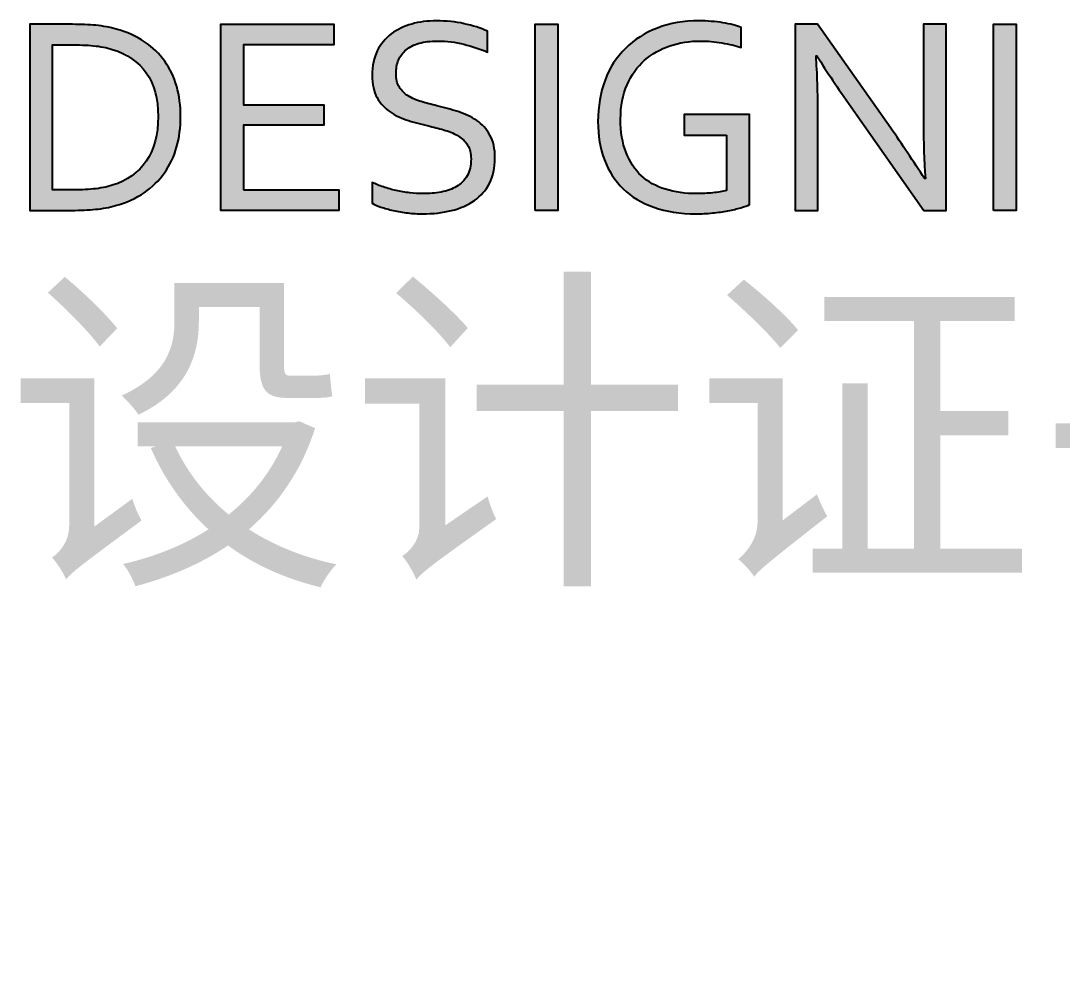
# Model space of a CAD drawing. Extents: x -18502 to 259858, y -468734 to 127958.
# Drawn here: x 96490 to 98043, y -293390 to -291957 of the extents above; entities that cross this region are included whole.
import ezdxf

# ---------------------------------------------------------------- set-up
doc = ezdxf.new("R2010")
doc.units = 0
doc.header["$LTSCALE"] = 1000
doc.layers.add('参照-TK_A1$0$TK', color=161, linetype='CONTINUOUS')
doc.layers.add('参照-TK_A1$0$图层 1', color=7, linetype='CONTINUOUS')
doc.styles.add('参照-TK_A1$0$STANDARD', font='GBENOR', dxfattribs={"bigfont": 'GBCBIG'})

# ---------------------------------------------------------------- blocks, each defined once
blk = doc.blocks.new('参照-TK_A1$0$block 6')
at = {"layer": '参照-TK_A1$0$图层 1'}
h = blk.add_hatch(color=7, dxfattribs=at)
h.dxf.hatch_style = 2
edge = h.paths.add_edge_path()
edge.add_spline(control_points=[(39.403, -13.0736), (39.403, -13.0736), (39.403, -13.0736), (39.4191, -13.0845), (39.4352, -13.0954), (39.4485, -13.1081), (39.4591, -13.1229), (39.4696, -13.1377), (39.4775, -13.1543), (39.4828, -13.1728), (39.488, -13.1911), (39.4906, -13.2111), (39.4906, -13.2323), (39.4906, -13.2537), (39.488, -13.274), (39.4826, -13.293), (39.4773, -13.3118), (39.4693, -13.3289), (39.4585, -13.3439), (39.4478, -13.3591), (39.4343, -13.3722), (39.4183, -13.3833), (39.4023, -13.3943), (39.3834, -13.4028), (39.3619, -13.4089), (39.3497, -13.4124), (39.3364, -13.4147), (39.3221, -13.4161), (39.3078, -13.4175), (39.2922, -13.4182), (39.2755, -13.4182), (39.2755, -13.4182), (39.1921, -13.4182), (39.1921, -13.4182), (39.1921, -13.4182), (39.1921, -13.0498), (39.1921, -13.0498), (39.1921, -13.0498), (39.2764, -13.0498), (39.2764, -13.0498), (39.293, -13.0498), (39.3086, -13.0505), (39.3229, -13.0518), (39.3372, -13.0532), (39.3505, -13.0557), (39.3628, -13.0592), (39.3843, -13.0652), (39.403, -13.0736)], knot_values=[0, 0, 0, 0, 0.5001, 0.5001, 1, 1, 1, 2, 2, 2, 3, 3, 3, 4, 4, 4, 5, 5, 5, 6, 6, 6, 7, 7, 7, 8, 8, 8, 9, 9, 9, 10, 10, 10, 11, 11, 11, 12, 12, 12, 13, 13, 13, 14, 14, 14, 15, 15, 15, 15], degree=3, periodic=0)
edge = h.paths.add_edge_path()
edge.add_spline(control_points=[(39.3042, -13.3771), (39.3042, -13.3771), (39.3042, -13.3771), (39.3179, -13.3758), (39.3317, -13.3746), (39.3441, -13.3721), (39.3553, -13.3686), (39.3845, -13.3595), (39.4069, -13.3434), (39.4225, -13.3205), (39.4382, -13.2975), (39.4459, -13.2682), (39.4459, -13.2323), (39.4459, -13.197), (39.4382, -13.1682), (39.4225, -13.1461), (39.4069, -13.1241), (39.3845, -13.1085), (39.3553, -13.0994), (39.3441, -13.0959), (39.3317, -13.0935), (39.3179, -13.0922), (39.3042, -13.0909), (39.2886, -13.0903), (39.2713, -13.0903), (39.2713, -13.0903), (39.2371, -13.0903), (39.2371, -13.0903), (39.2371, -13.0903), (39.2371, -13.3777), (39.2371, -13.3777), (39.2371, -13.3777), (39.2713, -13.3777), (39.2713, -13.3777), (39.2886, -13.3777), (39.3042, -13.3771)], knot_values=[0, 0, 0, 0, 0.5001, 0.5001, 1, 1, 1, 2, 2, 2, 3, 3, 3, 4, 4, 4, 5, 5, 5, 6, 6, 6, 7, 7, 7, 8, 8, 8, 9, 9, 9, 10, 10, 10, 11, 11, 11, 11], degree=3, periodic=0)
h = blk.add_hatch(color=7, dxfattribs=at)
h.dxf.hatch_style = 2
h.paths.add_polyline_path([(39.6153, -13.3777), (39.8042, -13.3777), (39.8042, -13.4182), (39.5704, -13.4182), (39.5704, -13.0498), (39.794, -13.0498), (39.794, -13.0903), (39.6153, -13.0903), (39.6153, -13.2093), (39.7742, -13.2093), (39.7742, -13.2497), (39.6153, -13.2497)])
h = blk.add_hatch(color=7, dxfattribs=at)
h.dxf.hatch_style = 2
edge = h.paths.add_edge_path()
edge.add_spline(control_points=[(39.9731, -13.0843), (39.9731, -13.0843), (39.9731, -13.0843), (39.9628, -13.0874), (39.9525, -13.0904), (39.944, -13.0948), (39.9372, -13.1003), (39.9304, -13.1059), (39.9254, -13.1127), (39.9221, -13.1206), (39.9187, -13.1287), (39.9171, -13.1375), (39.9171, -13.1473), (39.9171, -13.1581), (39.9193, -13.167), (39.9237, -13.1741), (39.9281, -13.1812), (39.934, -13.187), (39.9414, -13.1916), (39.9488, -13.1962), (39.9574, -13.2), (39.9672, -13.2029), (39.977, -13.2058), (39.9872, -13.2086), (39.9979, -13.2112), (40.0121, -13.2146), (40.0261, -13.2184), (40.04, -13.2227), (40.0538, -13.2269), (40.0661, -13.2328), (40.0769, -13.2403), (40.0877, -13.2477), (40.0964, -13.2573), (40.1031, -13.2693), (40.1098, -13.2812), (40.1131, -13.2965), (40.1131, -13.3152), (40.1131, -13.3343), (40.1095, -13.3508), (40.1023, -13.3647), (40.095, -13.3786), (40.085, -13.3899), (40.0723, -13.3988), (40.0595, -13.4077), (40.0444, -13.4142), (40.027, -13.4186), (40.0096, -13.4229), (39.9904, -13.4251), (39.9697, -13.4251), (39.9602, -13.4251), (39.9504, -13.4245), (39.9403, -13.4234), (39.9304, -13.4221), (39.9208, -13.4205), (39.9117, -13.4185), (39.9027, -13.4165), (39.8945, -13.4141), (39.8871, -13.4116), (39.8797, -13.409), (39.874, -13.4065), (39.8698, -13.4039), (39.8698, -13.4039), (39.8698, -13.3628), (39.8698, -13.3628), (39.8763, -13.3662), (39.8838, -13.3691), (39.892, -13.3719), (39.9003, -13.3747), (39.9088, -13.377), (39.9177, -13.379), (39.9264, -13.3809), (39.9354, -13.3824), (39.9444, -13.3835), (39.9534, -13.3846), (39.9618, -13.3851), (39.9697, -13.3851), (39.9825, -13.3851), (39.9947, -13.3841), (40.0064, -13.3819), (40.0181, -13.3797), (40.0284, -13.376), (40.0372, -13.3708), (40.046, -13.3657), (40.053, -13.3586), (40.0581, -13.3498), (40.0632, -13.3409), (40.0657, -13.3298), (40.0657, -13.3163), (40.0657, -13.3053), (40.0635, -13.2962), (40.059, -13.2891), (40.0545, -13.2819), (40.0485, -13.276), (40.041, -13.2713), (40.0335, -13.2666), (40.0247, -13.2628), (40.015, -13.2599), (40.0052, -13.257), (39.9948, -13.2542), (39.984, -13.2516), (39.9697, -13.2483), (39.9557, -13.2445), (39.942, -13.2405), (39.9283, -13.2363), (39.9161, -13.2307), (39.9054, -13.2233), (39.8947, -13.216), (39.886, -13.2065), (39.8795, -13.1949), (39.873, -13.1834), (39.8698, -13.1686), (39.8698, -13.1506), (39.8698, -13.1319), (39.8731, -13.1157), (39.88, -13.1022), (39.8869, -13.0887), (39.8961, -13.0776), (39.9078, -13.0688), (39.9195, -13.0601), (39.933, -13.0535), (39.9483, -13.0492), (39.9634, -13.045), (39.9797, -13.0429), (39.997, -13.0429), (40.0166, -13.0429), (40.0349, -13.0447), (40.0519, -13.0485), (40.0688, -13.0523), (40.0844, -13.0572), (40.0985, -13.0633), (40.0985, -13.0633), (40.0985, -13.1049), (40.0985, -13.1049), (40.0833, -13.0984), (40.0675, -13.0932), (40.0513, -13.0892), (40.0351, -13.0851), (40.0177, -13.083), (39.9991, -13.0829), (39.9853, -13.0829), (39.9731, -13.0843)], knot_values=[0, 0, 0, 0, 0.5001, 0.5001, 1, 1, 1, 2, 2, 2, 3, 3, 3, 4, 4, 4, 5, 5, 5, 6, 6, 6, 7, 7, 7, 8, 8, 8, 9, 9, 9, 10, 10, 10, 11, 11, 11, 12, 12, 12, 13, 13, 13, 14, 14, 14, 15, 15, 15, 16, 16, 16, 17, 17, 17, 18, 18, 18, 19, 19, 19, 20, 20, 20, 21, 21, 21, 22, 22, 22, 23, 23, 23, 24, 24, 24, 25, 25, 25, 26, 26, 26, 27, 27, 27, 28, 28, 28, 29, 29, 29, 30, 30, 30, 31, 31, 31, 32, 32, 32, 33, 33, 33, 34, 34, 34, 35, 35, 35, 36, 36, 36, 37, 37, 37, 38, 38, 38, 39, 39, 39, 40, 40, 40, 41, 41, 41, 42, 42, 42, 43, 43, 43, 44, 44, 44, 45, 45, 45, 46, 46, 46, 46], degree=3, periodic=0)
h = blk.add_hatch(color=7, dxfattribs=at)
h.dxf.hatch_style = 2
h.paths.add_polyline_path([(40.1925, -13.4182), (40.1925, -13.0498), (40.2373, -13.0498), (40.2373, -13.4182)])
h = blk.add_hatch(color=7, dxfattribs=at)
h.dxf.hatch_style = 2
edge = h.paths.add_edge_path()
edge.add_spline(control_points=[(40.4901, -13.3851), (40.4901, -13.3851), (40.4901, -13.3851), (40.513, -13.3851), (40.5236, -13.3851), (40.5341, -13.3846), (40.5444, -13.3835), (40.5548, -13.3824), (40.5638, -13.3809), (40.5719, -13.3788), (40.5719, -13.3788), (40.5719, -13.2693), (40.5719, -13.2693), (40.5719, -13.2693), (40.4878, -13.2693), (40.4878, -13.2693), (40.4878, -13.2693), (40.4878, -13.2287), (40.4878, -13.2287), (40.4878, -13.2287), (40.6168, -13.2287), (40.6168, -13.2287), (40.6168, -13.2287), (40.6168, -13.4069), (40.6168, -13.4069), (40.6129, -13.4089), (40.6072, -13.411), (40.5999, -13.4131), (40.5924, -13.4152), (40.5839, -13.4173), (40.5744, -13.4191), (40.5648, -13.4209), (40.5546, -13.4223), (40.5437, -13.4234), (40.5327, -13.4245), (40.5219, -13.4251), (40.5113, -13.4251), (40.4798, -13.4251), (40.4519, -13.4209), (40.4278, -13.4121), (40.4036, -13.4036), (40.3833, -13.3913), (40.367, -13.3756), (40.3507, -13.3597), (40.3383, -13.3406), (40.3298, -13.318), (40.3213, -13.2954), (40.3171, -13.2703), (40.3171, -13.2425), (40.3171, -13.2124), (40.3219, -13.1851), (40.331, -13.1605), (40.3403, -13.1358), (40.3538, -13.1149), (40.3713, -13.0975), (40.3888, -13.08), (40.41, -13.0665), (40.4349, -13.0571), (40.4598, -13.0476), (40.4872, -13.0429), (40.5171, -13.0429), (40.5252, -13.0429), (40.5332, -13.0433), (40.5413, -13.0439), (40.5494, -13.0446), (40.5571, -13.0455), (40.5644, -13.0466), (40.5718, -13.0478), (40.5785, -13.0492), (40.5849, -13.0508), (40.5911, -13.0526), (40.5963, -13.0543), (40.6005, -13.0561), (40.6005, -13.0561), (40.6005, -13.0957), (40.6005, -13.0957), (40.5895, -13.0921), (40.5768, -13.0891), (40.5625, -13.0865), (40.5483, -13.0841), (40.5339, -13.0829), (40.5196, -13.0829), (40.4987, -13.0829), (40.4786, -13.086), (40.4596, -13.0923), (40.4407, -13.0987), (40.4239, -13.1083), (40.4094, -13.1211), (40.3949, -13.134), (40.3833, -13.15), (40.3747, -13.1695), (40.3661, -13.1888), (40.3618, -13.2115), (40.3618, -13.2376), (40.3618, -13.2631), (40.3653, -13.2851), (40.3726, -13.3036), (40.3797, -13.3221), (40.3899, -13.3375), (40.403, -13.3497), (40.416, -13.3617), (40.4319, -13.3706), (40.4506, -13.3765), (40.4694, -13.3822), (40.4901, -13.3851)], knot_values=[0, 0, 0, 0, 0.5001, 0.5001, 1, 1, 1, 2, 2, 2, 3, 3, 3, 4, 4, 4, 5, 5, 5, 6, 6, 6, 7, 7, 7, 8, 8, 8, 9, 9, 9, 10, 10, 10, 11, 11, 11, 12, 12, 12, 13, 13, 13, 14, 14, 14, 15, 15, 15, 16, 16, 16, 17, 17, 17, 18, 18, 18, 19, 19, 19, 20, 20, 20, 21, 21, 21, 22, 22, 22, 23, 23, 23, 24, 24, 24, 25, 25, 25, 26, 26, 26, 27, 27, 27, 28, 28, 28, 29, 29, 29, 30, 30, 30, 31, 31, 31, 32, 32, 32, 33, 33, 33, 34, 34, 34, 34], degree=3, periodic=0)
h = blk.add_hatch(color=7, dxfattribs=at)
h.dxf.hatch_style = 2
edge = h.paths.add_edge_path()
edge.add_spline(control_points=[(40.7076, -13.4182), (40.7076, -13.4182), (40.7076, -13.4182), (40.7076, -13.4182), (40.7076, -13.4182), (40.7076, -13.0498), (40.7076, -13.0498), (40.7076, -13.0498), (40.7521, -13.0498), (40.7521, -13.0498), (40.7521, -13.0498), (40.8968, -13.2552), (40.8968, -13.2552), (40.9194, -13.2877), (40.9417, -13.3211), (40.9637, -13.3554), (40.9637, -13.3554), (40.9654, -13.3554), (40.9654, -13.3554), (40.9629, -13.3196), (40.9618, -13.2831), (40.9618, -13.2458), (40.9618, -13.2458), (40.9618, -13.0498), (40.9618, -13.0498), (40.9618, -13.0498), (41.0069, -13.0498), (41.0069, -13.0498), (41.0069, -13.0498), (41.0069, -13.4182), (41.0069, -13.4182), (41.0069, -13.4182), (40.9621, -13.4182), (40.9621, -13.4182), (40.9621, -13.4182), (40.8175, -13.2128), (40.8175, -13.2128), (40.7925, -13.177), (40.7702, -13.1437), (40.7506, -13.1125), (40.7506, -13.1125), (40.7489, -13.1125), (40.7489, -13.1125), (40.7513, -13.1461), (40.7525, -13.1853), (40.7525, -13.2302), (40.7525, -13.2302), (40.7525, -13.4182), (40.7525, -13.4182), (40.7525, -13.4182), (40.7076, -13.4182)], knot_values=[0, 0, 0, 0, 0.5001, 0.5001, 1, 1, 1, 2, 2, 2, 3, 3, 3, 4, 4, 4, 5, 5, 5, 6, 6, 6, 7, 7, 7, 8, 8, 8, 9, 9, 9, 10, 10, 10, 11, 11, 11, 12, 12, 12, 13, 13, 13, 14, 14, 14, 15, 15, 15, 16, 16, 16, 16], degree=3, periodic=0)
h = blk.add_hatch(color=7, dxfattribs=at)
h.dxf.hatch_style = 2
h.paths.add_polyline_path([(41.1002, -13.4182), (41.1002, -13.0498), (41.1451, -13.0498), (41.1451, -13.4182)])
at = {"layer": '参照-TK_A1$0$图层 1', "color": 7}
for points in [[(39.6153, -13.3777), (39.8042, -13.3777), (39.8042, -13.4182), (39.5704, -13.4182), (39.5704, -13.0498), (39.794, -13.0498), (39.794, -13.0903), (39.6153, -13.0903), (39.6153, -13.2093), (39.7742, -13.2093), (39.7742, -13.2497), (39.6153, -13.2497), (39.6153, -13.3777)], [(40.1925, -13.4182), (40.1925, -13.0498), (40.2373, -13.0498), (40.2373, -13.4182), (40.1925, -13.4182)], [(41.1002, -13.4182), (41.1002, -13.0498), (41.1451, -13.0498), (41.1451, -13.4182), (41.1002, -13.4182)]]:
    blk.add_lwpolyline(points, dxfattribs=at)
for points, knots in [([(39.4906, -13.2323), (39.4906, -13.2537), (39.488, -13.274), (39.4826, -13.293), (39.4773, -13.3118), (39.4693, -13.3289), (39.4585, -13.3439), (39.4478, -13.3591), (39.4343, -13.3722), (39.4183, -13.3833), (39.4023, -13.3943), (39.3834, -13.4028), (39.3619, -13.4089), (39.3497, -13.4124), (39.3364, -13.4147), (39.3221, -13.4161), (39.3078, -13.4175), (39.2922, -13.4182), (39.2755, -13.4182), (39.2755, -13.4182), (39.1921, -13.4182), (39.1921, -13.4182), (39.1921, -13.4182), (39.1921, -13.0498), (39.1921, -13.0498), (39.1921, -13.0498), (39.2764, -13.0498), (39.2764, -13.0498), (39.293, -13.0498), (39.3086, -13.0505), (39.3229, -13.0518), (39.3372, -13.0532), (39.3505, -13.0557), (39.3628, -13.0592), (39.3843, -13.0652), (39.403, -13.0736), (39.4191, -13.0845), (39.4352, -13.0954), (39.4485, -13.1081), (39.4591, -13.1229), (39.4696, -13.1377), (39.4775, -13.1543), (39.4828, -13.1728), (39.488, -13.1911), (39.4906, -13.2111), (39.4906, -13.2323)], [0, 0, 0, 0, 1, 1, 1, 2, 2, 2, 3, 3, 3, 4, 4, 4, 5, 5, 5, 6, 6, 6, 7, 7, 7, 8, 8, 8, 9, 9, 9, 10, 10, 10, 11, 11, 11, 12, 12, 12, 13, 13, 13, 14, 14, 14, 15, 15, 15, 15]), ([(39.9171, -13.1473), (39.9171, -13.1581), (39.9193, -13.167), (39.9237, -13.1741), (39.9281, -13.1812), (39.934, -13.187), (39.9414, -13.1916), (39.9488, -13.1962), (39.9574, -13.2), (39.9672, -13.2029), (39.977, -13.2058), (39.9872, -13.2086), (39.9979, -13.2112), (40.0121, -13.2146), (40.0261, -13.2184), (40.04, -13.2227), (40.0538, -13.2269), (40.0661, -13.2328), (40.0769, -13.2403), (40.0877, -13.2477), (40.0964, -13.2573), (40.1031, -13.2693), (40.1098, -13.2812), (40.1131, -13.2965), (40.1131, -13.3152), (40.1131, -13.3343), (40.1095, -13.3508), (40.1023, -13.3647), (40.095, -13.3786), (40.085, -13.3899), (40.0723, -13.3988), (40.0595, -13.4077), (40.0444, -13.4142), (40.027, -13.4186), (40.0096, -13.4229), (39.9904, -13.4251), (39.9697, -13.4251), (39.9602, -13.4251), (39.9504, -13.4245), (39.9403, -13.4234), (39.9304, -13.4221), (39.9208, -13.4205), (39.9117, -13.4185), (39.9027, -13.4165), (39.8945, -13.4141), (39.8871, -13.4116), (39.8797, -13.409), (39.874, -13.4065), (39.8698, -13.4039), (39.8698, -13.4039), (39.8698, -13.3628), (39.8698, -13.3628), (39.8763, -13.3662), (39.8838, -13.3691), (39.892, -13.3719), (39.9003, -13.3747), (39.9088, -13.377), (39.9177, -13.379), (39.9264, -13.3809), (39.9354, -13.3824), (39.9444, -13.3835), (39.9534, -13.3846), (39.9618, -13.3851), (39.9697, -13.3851), (39.9825, -13.3851), (39.9947, -13.3841), (40.0064, -13.3819), (40.0181, -13.3797), (40.0284, -13.376), (40.0372, -13.3708), (40.046, -13.3657), (40.053, -13.3586), (40.0581, -13.3498), (40.0632, -13.3409), (40.0657, -13.3298), (40.0657, -13.3163), (40.0657, -13.3053), (40.0635, -13.2962), (40.059, -13.2891), (40.0545, -13.2819), (40.0485, -13.276), (40.041, -13.2713), (40.0335, -13.2666), (40.0247, -13.2628), (40.015, -13.2599), (40.0052, -13.257), (39.9948, -13.2542), (39.984, -13.2516), (39.9697, -13.2483), (39.9557, -13.2445), (39.942, -13.2405), (39.9283, -13.2363), (39.9161, -13.2307), (39.9054, -13.2233), (39.8947, -13.216), (39.886, -13.2065), (39.8795, -13.1949), (39.873, -13.1834), (39.8698, -13.1686), (39.8698, -13.1506), (39.8698, -13.1319), (39.8731, -13.1157), (39.88, -13.1022), (39.8869, -13.0887), (39.8961, -13.0776), (39.9078, -13.0688), (39.9195, -13.0601), (39.933, -13.0535), (39.9483, -13.0492), (39.9634, -13.045), (39.9797, -13.0429), (39.997, -13.0429), (40.0166, -13.0429), (40.0349, -13.0447), (40.0519, -13.0485), (40.0688, -13.0523), (40.0844, -13.0572), (40.0985, -13.0633), (40.0985, -13.0633), (40.0985, -13.1049), (40.0985, -13.1049), (40.0833, -13.0984), (40.0675, -13.0932), (40.0513, -13.0892), (40.0351, -13.0851), (40.0177, -13.083), (39.9991, -13.0829), (39.9853, -13.0829), (39.9731, -13.0843), (39.9628, -13.0874), (39.9525, -13.0904), (39.944, -13.0948), (39.9372, -13.1003), (39.9304, -13.1059), (39.9254, -13.1127), (39.9221, -13.1206), (39.9187, -13.1287), (39.9171, -13.1375), (39.9171, -13.1473)], [0, 0, 0, 0, 1, 1, 1, 2, 2, 2, 3, 3, 3, 4, 4, 4, 5, 5, 5, 6, 6, 6, 7, 7, 7, 8, 8, 8, 9, 9, 9, 10, 10, 10, 11, 11, 11, 12, 12, 12, 13, 13, 13, 14, 14, 14, 15, 15, 15, 16, 16, 16, 17, 17, 17, 18, 18, 18, 19, 19, 19, 20, 20, 20, 21, 21, 21, 22, 22, 22, 23, 23, 23, 24, 24, 24, 25, 25, 25, 26, 26, 26, 27, 27, 27, 28, 28, 28, 29, 29, 29, 30, 30, 30, 31, 31, 31, 32, 32, 32, 33, 33, 33, 34, 34, 34, 35, 35, 35, 36, 36, 36, 37, 37, 37, 38, 38, 38, 39, 39, 39, 40, 40, 40, 41, 41, 41, 42, 42, 42, 43, 43, 43, 44, 44, 44, 45, 45, 45, 46, 46, 46, 46]), ([(40.5719, -13.2693), (40.5719, -13.2693), (40.4878, -13.2693), (40.4878, -13.2693), (40.4878, -13.2693), (40.4878, -13.2287), (40.4878, -13.2287), (40.4878, -13.2287), (40.6168, -13.2287), (40.6168, -13.2287), (40.6168, -13.2287), (40.6168, -13.4069), (40.6168, -13.4069), (40.6129, -13.4089), (40.6072, -13.411), (40.5999, -13.4131), (40.5924, -13.4152), (40.5839, -13.4173), (40.5744, -13.4191), (40.5648, -13.4209), (40.5546, -13.4223), (40.5437, -13.4234), (40.5327, -13.4245), (40.5219, -13.4251), (40.5113, -13.4251), (40.4798, -13.4251), (40.4519, -13.4209), (40.4278, -13.4121), (40.4036, -13.4036), (40.3833, -13.3913), (40.367, -13.3756), (40.3507, -13.3597), (40.3383, -13.3406), (40.3298, -13.318), (40.3213, -13.2954), (40.3171, -13.2703), (40.3171, -13.2425), (40.3171, -13.2124), (40.3219, -13.1851), (40.331, -13.1605), (40.3403, -13.1358), (40.3538, -13.1149), (40.3713, -13.0975), (40.3888, -13.08), (40.41, -13.0665), (40.4349, -13.0571), (40.4598, -13.0476), (40.4872, -13.0429), (40.5171, -13.0429), (40.5252, -13.0429), (40.5332, -13.0433), (40.5413, -13.0439), (40.5494, -13.0446), (40.5571, -13.0455), (40.5644, -13.0466), (40.5718, -13.0478), (40.5785, -13.0492), (40.5849, -13.0508), (40.5911, -13.0526), (40.5963, -13.0543), (40.6005, -13.0561), (40.6005, -13.0561), (40.6005, -13.0957), (40.6005, -13.0957), (40.5895, -13.0921), (40.5768, -13.0891), (40.5625, -13.0865), (40.5483, -13.0841), (40.5339, -13.0829), (40.5196, -13.0829), (40.4987, -13.0829), (40.4786, -13.086), (40.4596, -13.0923), (40.4407, -13.0987), (40.4239, -13.1083), (40.4094, -13.1211), (40.3949, -13.134), (40.3833, -13.15), (40.3747, -13.1695), (40.3661, -13.1888), (40.3618, -13.2115), (40.3618, -13.2376), (40.3618, -13.2631), (40.3653, -13.2851), (40.3726, -13.3036), (40.3797, -13.3221), (40.3899, -13.3375), (40.403, -13.3497), (40.416, -13.3617), (40.4319, -13.3706), (40.4506, -13.3765), (40.4694, -13.3822), (40.4901, -13.3851), (40.513, -13.3851), (40.5236, -13.3851), (40.5341, -13.3846), (40.5444, -13.3835), (40.5548, -13.3824), (40.5638, -13.3809), (40.5719, -13.3788), (40.5719, -13.3788), (40.5719, -13.2693), (40.5719, -13.2693)], [0, 0, 0, 0, 1, 1, 1, 2, 2, 2, 3, 3, 3, 4, 4, 4, 5, 5, 5, 6, 6, 6, 7, 7, 7, 8, 8, 8, 9, 9, 9, 10, 10, 10, 11, 11, 11, 12, 12, 12, 13, 13, 13, 14, 14, 14, 15, 15, 15, 16, 16, 16, 17, 17, 17, 18, 18, 18, 19, 19, 19, 20, 20, 20, 21, 21, 21, 22, 22, 22, 23, 23, 23, 24, 24, 24, 25, 25, 25, 26, 26, 26, 27, 27, 27, 28, 28, 28, 29, 29, 29, 30, 30, 30, 31, 31, 31, 32, 32, 32, 33, 33, 33, 34, 34, 34, 34]), ([(40.8968, -13.2552), (40.9194, -13.2877), (40.9417, -13.3211), (40.9637, -13.3554), (40.9637, -13.3554), (40.9654, -13.3554), (40.9654, -13.3554), (40.9629, -13.3196), (40.9618, -13.2831), (40.9618, -13.2458), (40.9618, -13.2458), (40.9618, -13.0498), (40.9618, -13.0498), (40.9618, -13.0498), (41.0069, -13.0498), (41.0069, -13.0498), (41.0069, -13.0498), (41.0069, -13.4182), (41.0069, -13.4182), (41.0069, -13.4182), (40.9621, -13.4182), (40.9621, -13.4182), (40.9621, -13.4182), (40.8175, -13.2128), (40.8175, -13.2128), (40.7925, -13.177), (40.7702, -13.1437), (40.7506, -13.1125), (40.7506, -13.1125), (40.7489, -13.1125), (40.7489, -13.1125), (40.7513, -13.1461), (40.7525, -13.1853), (40.7525, -13.2302), (40.7525, -13.2302), (40.7525, -13.4182), (40.7525, -13.4182), (40.7525, -13.4182), (40.7076, -13.4182), (40.7076, -13.4182), (40.7076, -13.4182), (40.7076, -13.0498), (40.7076, -13.0498), (40.7076, -13.0498), (40.7521, -13.0498), (40.7521, -13.0498), (40.7521, -13.0498), (40.8968, -13.2552), (40.8968, -13.2552)], [0, 0, 0, 0, 1, 1, 1, 2, 2, 2, 3, 3, 3, 4, 4, 4, 5, 5, 5, 6, 6, 6, 7, 7, 7, 8, 8, 8, 9, 9, 9, 10, 10, 10, 11, 11, 11, 12, 12, 12, 13, 13, 13, 14, 14, 14, 15, 15, 15, 16, 16, 16, 16]), ([(39.4459, -13.2323), (39.4459, -13.197), (39.4382, -13.1682), (39.4225, -13.1461), (39.4069, -13.1241), (39.3845, -13.1085), (39.3553, -13.0994), (39.3441, -13.0959), (39.3317, -13.0935), (39.3179, -13.0922), (39.3042, -13.0909), (39.2886, -13.0903), (39.2713, -13.0903), (39.2713, -13.0903), (39.2371, -13.0903), (39.2371, -13.0903), (39.2371, -13.0903), (39.2371, -13.3777), (39.2371, -13.3777), (39.2371, -13.3777), (39.2713, -13.3777), (39.2713, -13.3777), (39.2886, -13.3777), (39.3042, -13.3771), (39.3179, -13.3758), (39.3317, -13.3746), (39.3441, -13.3721), (39.3553, -13.3686), (39.3845, -13.3595), (39.4069, -13.3434), (39.4225, -13.3205), (39.4382, -13.2975), (39.4459, -13.2682), (39.4459, -13.2323)], [0, 0, 0, 0, 1, 1, 1, 2, 2, 2, 3, 3, 3, 4, 4, 4, 5, 5, 5, 6, 6, 6, 7, 7, 7, 8, 8, 8, 9, 9, 9, 10, 10, 10, 11, 11, 11, 11])]:
    blk.add_open_spline(points, degree=3, knots=knots, dxfattribs=at)

msp = doc.modelspace()

# ---------------------------------------------------------------- block references
at = {"layer": '参照-TK_A1$0$TK', "color": 0, "xscale": 753.0304320000001, "yscale": 753.0304320000001, "zscale": 753.0304320000001}
msp.add_blockref('参照-TK_A1$0$block 6', (66990.4, -282135.2), dxfattribs=at)

# ---------------------------------------------------------------- texts
at = {"layer": '参照-TK_A1$0$TK', "color": 0, "insert": (96467.7, -292384.2), "char_height": 375, "attachment_point": 1, "style": '参照-TK_A1$0$STANDARD'}
msp.add_mtext_dynamic_manual_height_columns('{\\fSimSun|b0|i0|c134|p2;设计证书甲级编号  A132003592\\P                  A232003599}', width=13885.733, gutter_width=1875, heights=[0], dxfattribs=at)

doc.saveas('drawing.dxf')
